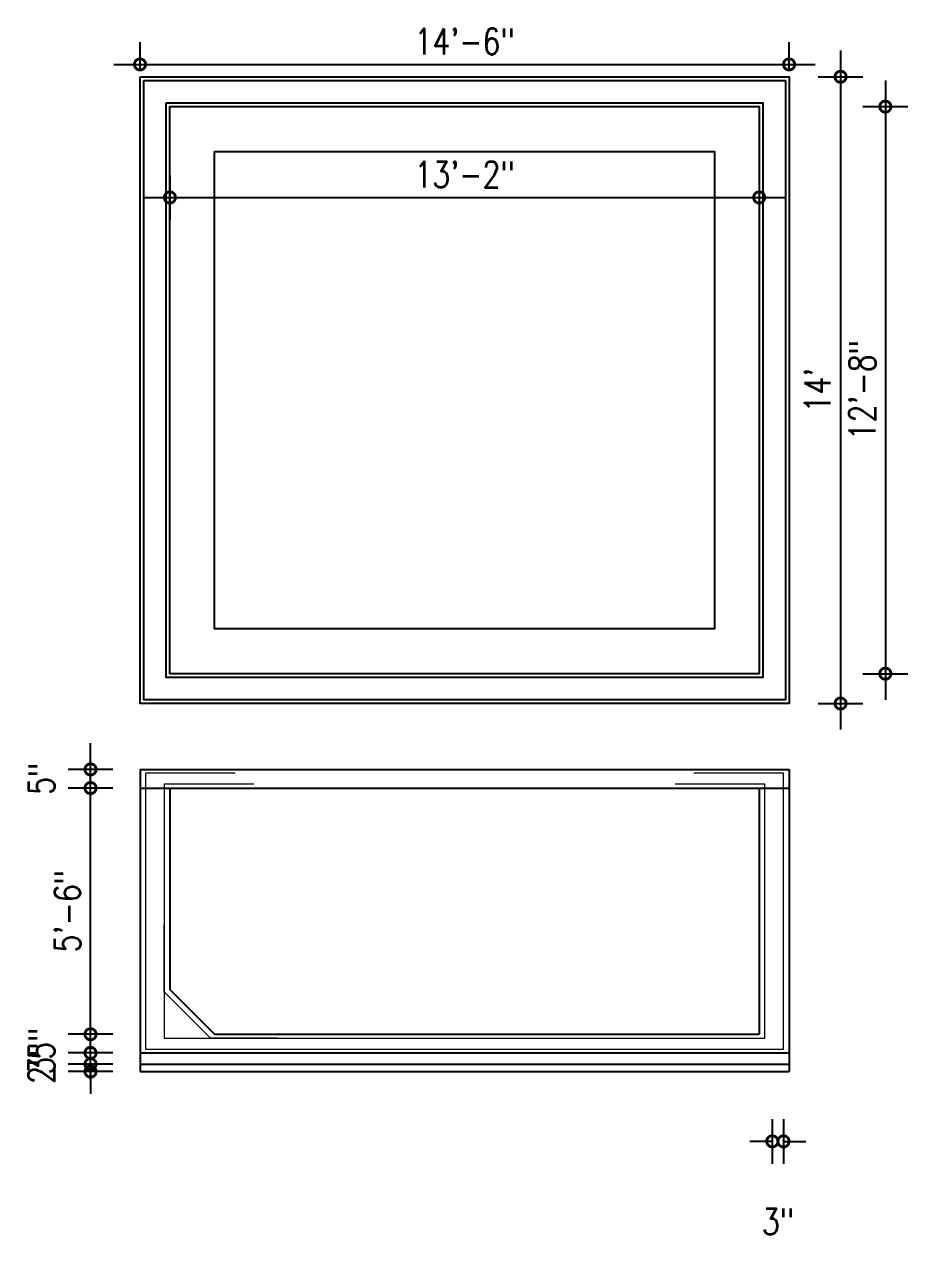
# Model space of a CAD drawing. Header units: inches. Extents: x -5000150 to -4989519, y -3262115 to -3259800.
# Drawn here: x -4992556.9 to -4992320, y -3261924.7 to -3261599.2 of the extents above; entities that cross this region are included whole.
import ezdxf

# ---------------------------------------------------------------- set-up
doc = ezdxf.new("R2010")
doc.units = ezdxf.units.IN
doc.header["$LTSCALE"] = 2
doc.header["$MEASUREMENT"] = 0
doc.header["$PDMODE"] = 34
doc.layers.get('0').update_dxf_attribs({"linetype": 'CONTINUOUS'})
doc.layers.get('DEFPOINTS').update_dxf_attribs({"color": 141, "linetype": 'CONTINUOUS'})
doc.layers.add('window', color=4, linetype='CONTINUOUS', lineweight=13)
doc.styles.add('ROMANS', font='Romans.shx', dxfattribs={"width": 0.8})
doc.dimstyles.new('8 SCALE', dxfattribs={"dimscale": 0, "dimtxt": 7, "dimasz": 6, "dimexe": 6, "dimexo": 2, "dimgap": 2, "dimtad": 1, "dimdec": 0, "dimzin": 0, "dimdsep": 46, "dimlunit": 4, "dimtxsty": 'ROMANS', "dimblk": 'DOTSMALL', "dimcen": 0, "dimdle": 7, "dimclrd": 8, "dimclre": 8, "dimclrt": 3, "dimadec": 0, "dimazin": 0, "dimtfac": 1, "dimtdec": 0, "dimtofl": 0, "dimtmove": 2, "dimatfit": 3, "dimfxl": 6, "dimfxlon": 1, "dimtolj": 1, "dimtzin": 0, "dimarcsym": 0})

# ---------------------------------------------------------------- blocks, each defined once
blk = doc.blocks.new('_DOTSMALL')
at = {"color": 0, "linetype": 'ByBlock', "const_width": 0.5}
blk.add_lwpolyline([(-0.0625, 0, 1), (0.0625, 0, 1)], format="xyb", close=True, dxfattribs=at)
blk = doc.blocks.new('*D527')
at = {"color": 8, "lineweight": -2, "ltscale": 0.5, "transparency": 16777216}
for p, q in [((-4992517.84, -3261639.56), (-4992517.84, -3261651.56)), ((-4992359.84, -3261639.56), (-4992359.84, -3261651.56)), ((-4992524.84, -3261645.56), (-4992352.84, -3261645.56))]:
    blk.add_line(p, q, dxfattribs=at)
at = {"layer": 'DEFPOINTS', "color": 0, "ltscale": 0.5, "transparency": 16777216}
for p in [(-4992517.84, -3261621.22), (-4992359.84, -3261621.22), (-4992359.84, -3261645.56)]:
    blk.add_point(p, dxfattribs=at)
at = {"color": 8, "lineweight": -2, "ltscale": 0.5, "transparency": 16777216, "xscale": 6, "yscale": 6, "zscale": 6, "rotation": 180}
blk.add_blockref('_DOTSMALL', (-4992517.84, -3261645.56), dxfattribs=at)
at = {"color": 8, "lineweight": -2, "ltscale": 0.5, "transparency": 16777216, "xscale": 6, "yscale": 6, "zscale": 6}
blk.add_blockref('_DOTSMALL', (-4992359.84, -3261645.56), dxfattribs=at)
at = {"color": 3, "ltscale": 0.5, "transparency": 16777216, "insert": (-4992438.84, -3261639.4), "char_height": 7, "attachment_point": 5, "style": 'ROMANS'}
blk.add_mtext('\\A1;13\'-2"', dxfattribs=at)
blk = doc.blocks.new('*D528')
at = {"color": 8, "lineweight": -2, "ltscale": 0.5, "transparency": 16777216}
for p, q in [((-4992525.84, -3261611.22), (-4992525.84, -3261603.91)), ((-4992351.84, -3261611.22), (-4992351.84, -3261603.91)), ((-4992532.84, -3261609.91), (-4992344.84, -3261609.91))]:
    blk.add_line(p, q, dxfattribs=at)
at = {"layer": 'DEFPOINTS', "color": 0, "ltscale": 0.5, "transparency": 16777216}
for p in [(-4992351.84, -3261609.91), (-4992525.84, -3261613.22), (-4992351.84, -3261613.22)]:
    blk.add_point(p, dxfattribs=at)
at = {"color": 8, "lineweight": -2, "ltscale": 0.5, "transparency": 16777216, "xscale": 6, "yscale": 6, "zscale": 6, "rotation": 180}
blk.add_blockref('_DOTSMALL', (-4992525.84, -3261609.91), dxfattribs=at)
at = {"color": 8, "lineweight": -2, "ltscale": 0.5, "transparency": 16777216, "xscale": 6, "yscale": 6, "zscale": 6}
blk.add_blockref('_DOTSMALL', (-4992351.84, -3261609.91), dxfattribs=at)
at = {"color": 3, "ltscale": 0.5, "transparency": 16777216, "insert": (-4992438.84, -3261603.75), "char_height": 7, "attachment_point": 5, "style": 'ROMANS'}
blk.add_mtext('\\A1;14\'-6"', dxfattribs=at)
blk = doc.blocks.new('*D529')
at = {"color": 8, "lineweight": -2, "ltscale": 0.5, "transparency": 16777216}
for p, q in [((-4992338.04, -3261606.22), (-4992338.04, -3261788.22)), ((-4992344.04, -3261613.22), (-4992332.04, -3261613.22)), ((-4992344.04, -3261781.22), (-4992332.04, -3261781.22))]:
    blk.add_line(p, q, dxfattribs=at)
at = {"layer": 'DEFPOINTS', "color": 0, "ltscale": 0.5, "transparency": 16777216}
for p in [(-4992351.84, -3261613.22), (-4992351.84, -3261781.22), (-4992338.04, -3261781.22)]:
    blk.add_point(p, dxfattribs=at)
at = {"color": 8, "lineweight": -2, "ltscale": 0.5, "transparency": 16777216, "xscale": 6, "yscale": 6, "zscale": 6}
for p, rotation in [((-4992338.04, -3261613.22), 90), ((-4992338.04, -3261781.22), 270)]:
    blk.add_blockref('_DOTSMALL', p, dxfattribs=dict(at, rotation=rotation))
at = {"color": 3, "ltscale": 0.5, "transparency": 16777216, "insert": (-4992344.21, -3261697.22), "char_height": 7, "attachment_point": 5, "rotation": 90, "style": 'ROMANS'}
blk.add_mtext("\\A1;14'", dxfattribs=at)
blk = doc.blocks.new('*D530')
at = {"color": 8, "lineweight": -2, "ltscale": 0.5, "transparency": 16777216}
for p, q in [((-4992326.04, -3261614.22), (-4992326.04, -3261780.22)), ((-4992332.04, -3261621.22), (-4992320.04, -3261621.22)), ((-4992332.04, -3261773.22), (-4992320.04, -3261773.22))]:
    blk.add_line(p, q, dxfattribs=at)
at = {"layer": 'DEFPOINTS', "color": 0, "ltscale": 0.5, "transparency": 16777216}
for p in [(-4992359.84, -3261621.22), (-4992359.84, -3261773.22), (-4992326.04, -3261773.22)]:
    blk.add_point(p, dxfattribs=at)
at = {"color": 8, "lineweight": -2, "ltscale": 0.5, "transparency": 16777216, "xscale": 6, "yscale": 6, "zscale": 6}
for p, rotation in [((-4992326.04, -3261621.22), 90), ((-4992326.04, -3261773.22), 270)]:
    blk.add_blockref('_DOTSMALL', p, dxfattribs=dict(at, rotation=rotation))
at = {"color": 3, "ltscale": 0.5, "transparency": 16777216, "insert": (-4992332.21, -3261697.22), "char_height": 7, "attachment_point": 5, "rotation": 90, "style": 'ROMANS'}
blk.add_mtext('\\A1;12\'-8"', dxfattribs=at)
blk = doc.blocks.new('*D531')
at = {"color": 8, "lineweight": -2, "ltscale": 0.5, "transparency": 16777216}
for p, q in [((-4992539.11, -3261877.88), (-4992539.11, -3261871.88)), ((-4992533.11, -3261877.88), (-4992545.11, -3261877.88)), ((-4992533.11, -3261879.88), (-4992545.11, -3261879.88)), ((-4992539.11, -3261879.88), (-4992539.11, -3261885.88))]:
    blk.add_line(p, q, dxfattribs=at)
at = {"layer": 'DEFPOINTS', "color": 0, "ltscale": 0.5, "transparency": 16777216}
for p in [(-4992539.11, -3261877.88), (-4992525.84, -3261877.88), (-4992525.84, -3261879.88)]:
    blk.add_point(p, dxfattribs=at)
at = {"color": 8, "lineweight": -2, "ltscale": 0.5, "transparency": 16777216, "xscale": 6, "yscale": 6, "zscale": 6}
for p, rotation in [((-4992539.11, -3261877.88), 270), ((-4992539.11, -3261879.88), 90)]:
    blk.add_blockref('_DOTSMALL', p, dxfattribs=dict(at, rotation=rotation))
at = {"color": 3, "ltscale": 0.5, "transparency": 16777216, "insert": (-4992552.28, -3261878.88), "char_height": 7, "attachment_point": 5, "rotation": 90, "style": 'ROMANS'}
blk.add_mtext('\\A1;2"', dxfattribs=at)
blk = doc.blocks.new('*D532')
at = {"color": 8, "lineweight": -2, "ltscale": 0.5, "transparency": 16777216}
for p, q in [((-4992539.11, -3261874.88), (-4992539.11, -3261868.88)), ((-4992533.11, -3261874.88), (-4992545.11, -3261874.88)), ((-4992533.11, -3261877.88), (-4992545.11, -3261877.88)), ((-4992539.11, -3261877.88), (-4992539.11, -3261883.88))]:
    blk.add_line(p, q, dxfattribs=at)
at = {"layer": 'DEFPOINTS', "color": 0, "ltscale": 0.5, "transparency": 16777216}
for p in [(-4992539.11, -3261874.88), (-4992525.84, -3261874.88), (-4992525.84, -3261877.88)]:
    blk.add_point(p, dxfattribs=at)
at = {"color": 8, "lineweight": -2, "ltscale": 0.5, "transparency": 16777216, "xscale": 6, "yscale": 6, "zscale": 6}
for p, rotation in [((-4992539.11, -3261874.88), 270), ((-4992539.11, -3261877.88), 90)]:
    blk.add_blockref('_DOTSMALL', p, dxfattribs=dict(at, rotation=rotation))
at = {"color": 3, "ltscale": 0.5, "transparency": 16777216, "insert": (-4992552.28, -3261876.38), "char_height": 7, "attachment_point": 5, "rotation": 90, "style": 'ROMANS'}
blk.add_mtext('\\A1;3"', dxfattribs=at)
blk = doc.blocks.new('*D533')
at = {"color": 8, "lineweight": -2, "ltscale": 0.5, "transparency": 16777216}
for p, q in [((-4992539.11, -3261881.88), (-4992539.11, -3261862.88)), ((-4992533.11, -3261869.88), (-4992545.11, -3261869.88)), ((-4992533.11, -3261874.88), (-4992545.11, -3261874.88))]:
    blk.add_line(p, q, dxfattribs=at)
at = {"layer": 'DEFPOINTS', "color": 0, "ltscale": 0.5, "transparency": 16777216}
for p in [(-4992539.11, -3261869.88), (-4992525.84, -3261869.88), (-4992525.84, -3261874.88)]:
    blk.add_point(p, dxfattribs=at)
at = {"color": 8, "lineweight": -2, "ltscale": 0.5, "transparency": 16777216, "xscale": 6, "yscale": 6, "zscale": 6}
for p, rotation in [((-4992539.11, -3261869.88), 90), ((-4992539.11, -3261874.88), 270)]:
    blk.add_blockref('_DOTSMALL', p, dxfattribs=dict(at, rotation=rotation))
at = {"color": 3, "ltscale": 0.5, "transparency": 16777216, "insert": (-4992552.28, -3261872.38), "char_height": 7, "attachment_point": 5, "rotation": 90, "style": 'ROMANS'}
blk.add_mtext('\\A1;5"', dxfattribs=at)
blk = doc.blocks.new('*D534')
at = {"color": 8, "lineweight": -2, "ltscale": 0.5, "transparency": 16777216}
for p, q in [((-4992539.11, -3261876.88), (-4992539.11, -3261796.88)), ((-4992533.11, -3261803.88), (-4992545.11, -3261803.88)), ((-4992533.11, -3261869.88), (-4992545.11, -3261869.88))]:
    blk.add_line(p, q, dxfattribs=at)
at = {"layer": 'DEFPOINTS', "color": 0, "ltscale": 0.5, "transparency": 16777216}
for p in [(-4992539.11, -3261803.88), (-4992525.84, -3261803.88), (-4992525.84, -3261869.88)]:
    blk.add_point(p, dxfattribs=at)
at = {"color": 8, "lineweight": -2, "ltscale": 0.5, "transparency": 16777216, "xscale": 6, "yscale": 6, "zscale": 6}
for p, rotation in [((-4992539.11, -3261803.88), 90), ((-4992539.11, -3261869.88), 270)]:
    blk.add_blockref('_DOTSMALL', p, dxfattribs=dict(at, rotation=rotation))
at = {"color": 3, "ltscale": 0.5, "transparency": 16777216, "insert": (-4992545.28, -3261836.88), "char_height": 7, "attachment_point": 5, "rotation": 90, "style": 'ROMANS'}
blk.add_mtext('\\A1;5\'-6"', dxfattribs=at)
blk = doc.blocks.new('*D535')
at = {"color": 8, "lineweight": -2, "ltscale": 0.5, "transparency": 16777216}
for p, q in [((-4992539.11, -3261810.88), (-4992539.11, -3261791.88)), ((-4992533.11, -3261798.88), (-4992545.11, -3261798.88)), ((-4992533.11, -3261803.88), (-4992545.11, -3261803.88))]:
    blk.add_line(p, q, dxfattribs=at)
at = {"layer": 'DEFPOINTS', "color": 0, "ltscale": 0.5, "transparency": 16777216}
for p in [(-4992539.11, -3261798.88), (-4992525.84, -3261798.88), (-4992525.84, -3261803.88)]:
    blk.add_point(p, dxfattribs=at)
at = {"color": 8, "lineweight": -2, "ltscale": 0.5, "transparency": 16777216, "xscale": 6, "yscale": 6, "zscale": 6}
for p, rotation in [((-4992539.11, -3261798.88), 90), ((-4992539.11, -3261803.88), 270)]:
    blk.add_blockref('_DOTSMALL', p, dxfattribs=dict(at, rotation=rotation))
at = {"color": 3, "ltscale": 0.5, "transparency": 16777216, "insert": (-4992552.28, -3261801.38), "char_height": 7, "attachment_point": 5, "rotation": 90, "style": 'ROMANS'}
blk.add_mtext('\\A1;5"', dxfattribs=at)
blk = doc.blocks.new('*D546')
at = {"color": 8, "lineweight": -2, "ltscale": 0.5, "transparency": 16777216}
for p, q in [((-4992356.34, -3261892.59), (-4992356.34, -3261904.59)), ((-4992353.34, -3261892.59), (-4992353.34, -3261904.59)), ((-4992356.34, -3261898.59), (-4992362.34, -3261898.59)), ((-4992353.34, -3261898.59), (-4992347.34, -3261898.59))]:
    blk.add_line(p, q, dxfattribs=at)
at = {"layer": 'DEFPOINTS', "color": 0, "ltscale": 0.5, "transparency": 16777216}
for p in [(-4992356.34, -3261873.88), (-4992353.34, -3261873.88), (-4992353.34, -3261898.59)]:
    blk.add_point(p, dxfattribs=at)
at = {"color": 8, "lineweight": -2, "ltscale": 0.5, "transparency": 16777216, "xscale": 6, "yscale": 6, "zscale": 6}
blk.add_blockref('_DOTSMALL', (-4992356.34, -3261898.59), dxfattribs=at)
at = {"color": 8, "lineweight": -2, "ltscale": 0.5, "transparency": 16777216, "xscale": 6, "yscale": 6, "zscale": 6, "rotation": 180}
blk.add_blockref('_DOTSMALL', (-4992353.34, -3261898.59), dxfattribs=at)
at = {"color": 3, "ltscale": 0.5, "transparency": 16777216, "insert": (-4992354.84, -3261920.09), "char_height": 7, "attachment_point": 5, "style": 'ROMANS'}
blk.add_mtext('\\A1;3"', dxfattribs=at)

msp = doc.modelspace()

# ---------------------------------------------------------------- linework, layer by layer
at = {"ltscale": 0.5}
for p, q in [((-4992525.84, -3261798.88), (-4992525.84, -3261803.88)), ((-4992525.84, -3261798.88), (-4992351.84, -3261798.88)), ((-4992351.84, -3261798.88), (-4992351.84, -3261803.88)), ((-4992525.84, -3261803.88), (-4992525.84, -3261869.88)), ((-4992525.84, -3261803.88), (-4992351.84, -3261803.88)), ((-4992517.84, -3261803.88), (-4992517.84, -3261857.88)), ((-4992359.84, -3261803.88), (-4992359.84, -3261869.88)), ((-4992351.84, -3261803.88), (-4992351.84, -3261869.88)), ((-4992517.84, -3261857.88), (-4992505.84, -3261869.88)), ((-4992525.84, -3261869.88), (-4992525.84, -3261874.88)), ((-4992505.84, -3261869.88), (-4992359.84, -3261869.88)), ((-4992351.84, -3261869.88), (-4992351.84, -3261874.88)), ((-4992525.84, -3261874.88), (-4992525.84, -3261877.88)), ((-4992525.84, -3261874.88), (-4992351.84, -3261874.88)), ((-4992525.84, -3261877.88), (-4992525.84, -3261879.88)), ((-4992525.84, -3261877.88), (-4992351.84, -3261877.88)), ((-4992351.84, -3261874.88), (-4992351.84, -3261877.88)), ((-4992351.84, -3261877.88), (-4992351.84, -3261879.88)), ((-4992525.84, -3261879.88), (-4992351.84, -3261879.88))]:
    msp.add_line(p, q, dxfattribs=at)
for points in [[(-4992525.84, -3261613.22), (-4992351.84, -3261613.22), (-4992351.84, -3261781.22), (-4992525.84, -3261781.22)], [(-4992524.84, -3261614.22), (-4992352.84, -3261614.22), (-4992352.84, -3261780.22), (-4992524.84, -3261780.22)], [(-4992518.84, -3261620.22), (-4992358.84, -3261620.22), (-4992358.84, -3261774.22), (-4992518.84, -3261774.22)], [(-4992517.84, -3261621.22), (-4992359.84, -3261621.22), (-4992359.84, -3261773.22), (-4992517.84, -3261773.22)], [(-4992505.84, -3261633.22), (-4992371.84, -3261633.22), (-4992371.84, -3261761.22), (-4992505.84, -3261761.22)]]:
    msp.add_lwpolyline(points, close=True, dxfattribs=at)
at = {"layer": 'window'}
for points in [[(-4992500.34, -3261799.88), (-4992524.34, -3261799.88), (-4992524.34, -3261873.88), (-4992353.34, -3261873.88), (-4992353.34, -3261799.88), (-4992377.34, -3261799.88)], [(-4992495.34, -3261802.88), (-4992519.34, -3261802.88), (-4992519.34, -3261870.88), (-4992358.34, -3261870.88), (-4992358.34, -3261802.88), (-4992382.34, -3261802.88)], [(-4992488.96, -3261870.88), (-4992506.96, -3261870.88), (-4992519.34, -3261858.5), (-4992519.34, -3261840.5)]]:
    msp.add_lwpolyline(points, dxfattribs=at)

# ---------------------------------------------------------------- dimensions: what is measured, and where the dimension line sits
at = {"ltscale": 0.5}
for base, p1, p2, picture, middle in [((-4992351.84, -3261609.91), (-4992525.84, -3261613.22), (-4992351.84, -3261613.22), '*D528', (-4992438.84, -3261603.75)), ((-4992359.84, -3261645.56), (-4992517.84, -3261621.22), (-4992359.84, -3261621.22), '*D527', (-4992438.84, -3261639.4)), ((-4992353.34, -3261898.59), (-4992356.34, -3261873.88), (-4992353.34, -3261873.88), '*D546', (-4992354.84, -3261920.09))]:
    dim = msp.add_linear_dim(base=base, p1=p1, p2=p2, dimstyle='8 SCALE', override={"dimscale": 1}, dxfattribs=at)
    dim.commit()
    dim.dimension.update_dxf_attribs({"geometry": picture, "text_midpoint": middle})
for base, p1, p2, picture, middle in [((-4992338.04, -3261781.22), (-4992351.84, -3261613.22), (-4992351.84, -3261781.22), '*D529', (-4992344.21, -3261697.22)), ((-4992326.04, -3261773.22), (-4992359.84, -3261621.22), (-4992359.84, -3261773.22), '*D530', (-4992332.21, -3261697.22)), ((-4992539.11, -3261798.88), (-4992525.84, -3261803.88), (-4992525.84, -3261798.88), '*D535', (-4992552.28, -3261801.38)), ((-4992539.11, -3261803.88), (-4992525.84, -3261869.88), (-4992525.84, -3261803.88), '*D534', (-4992545.28, -3261836.88)), ((-4992539.11, -3261869.88), (-4992525.84, -3261874.88), (-4992525.84, -3261869.88), '*D533', (-4992552.28, -3261872.38)), ((-4992539.11, -3261874.88), (-4992525.84, -3261877.88), (-4992525.84, -3261874.88), '*D532', (-4992552.28, -3261876.38)), ((-4992539.11, -3261877.88), (-4992525.84, -3261879.88), (-4992525.84, -3261877.88), '*D531', (-4992552.28, -3261878.88))]:
    dim = msp.add_linear_dim(base=base, p1=p1, p2=p2, angle=90, dimstyle='8 SCALE', override={"dimscale": 1}, dxfattribs=at)
    dim.commit()
    dim.dimension.update_dxf_attribs({"geometry": picture, "text_midpoint": middle})

doc.saveas('drawing.dxf')
